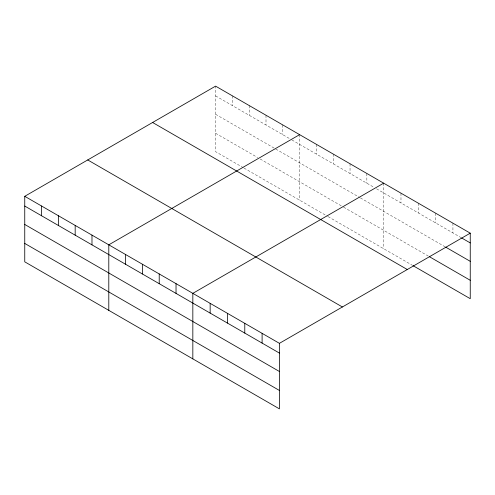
<?xml version="1.0" encoding="UTF-8"?>
<svg xmlns="http://www.w3.org/2000/svg" width="495" height="495" viewBox="0 0 495 495"><rect width="100%" height="100%" fill="white"/><g stroke="black" fill="none" stroke-linecap="round" stroke-linejoin="round"><path stroke-width="0.37" stroke-dasharray="2.48 1.86" d="M215.579 95.888L289.278 138.433M291.864 139.93L373.966 187.327M376.553 188.824L460.925 237.532M215.579 114.289L359.741 197.524M360.391 197.895L444.937 246.714M215.579 133.254L257.598 157.515M260.184 159.006L342.936 206.78M343.579 207.158L428.286 256.063M243.379 167.712L215.579 151.662L215.579 86.13M244.023 168.083L327.418 216.228M328.067 216.606L412.304 265.24M452.931 223.165L452.931 232.922M435.612 213.172L435.612 222.923M418.3 203.173L418.3 212.924M400.981 193.174L400.981 202.925M383.662 183.175L383.662 248.7M366.851 173.473L366.851 183.224M350.045 163.765L350.045 173.516M333.234 154.063L333.234 163.814M316.429 144.361L316.429 154.112M299.617 134.652L299.617 200.184M282.812 124.95L282.812 134.702M266.001 115.242L266.001 125M249.195 105.54L249.195 115.292M232.384 95.838L232.384 105.59"/><path stroke-width="0.74" d="M279.421 371.498L279.421 343.338L24.75 196.305L24.75 261.836L279.421 408.87L279.421 371.498L24.75 224.464M412.966 265.623L470.25 298.695L470.25 233.164L215.579 86.13L24.75 196.305M299.617 134.652L108.795 244.827L108.795 310.353M383.662 183.175L192.833 293.349L192.833 358.875M279.421 343.338L470.25 233.164M461.594 237.922L470.25 242.921M445.605 247.098L470.25 261.323M429.623 256.831L470.25 280.288M152.602 122.488L407.28 269.521M87.72 159.947L342.398 306.98M24.75 206.056L279.421 353.09M24.75 243.429L279.421 390.462M262.103 333.339L262.103 343.097M244.784 323.34L244.784 333.098M227.471 313.347L227.471 323.099M210.152 303.348L210.152 313.1M176.028 283.641L176.028 293.399M159.217 273.939L159.217 283.691M142.411 264.237L142.411 273.989M125.6 254.529L125.6 264.287M91.983 235.125L91.983 244.876M75.178 225.417L75.178 235.168M58.367 215.715L58.367 225.466M41.561 206.013L41.561 215.764"/></g></svg>
